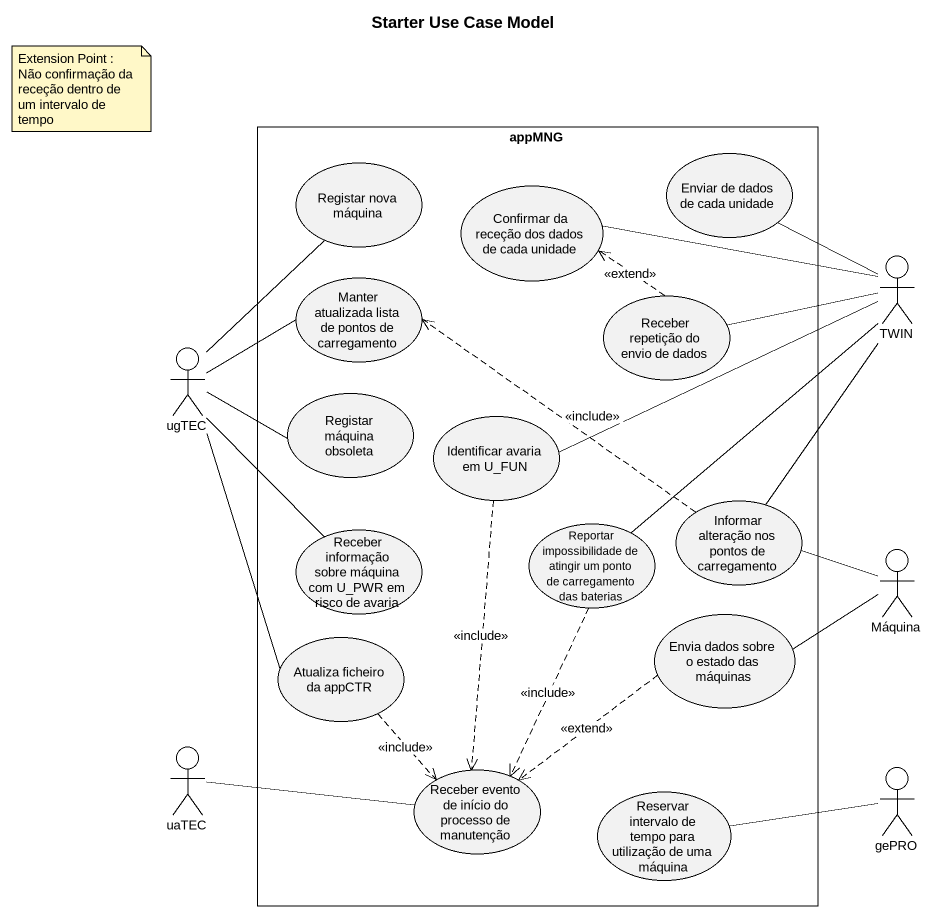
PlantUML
@startuml
title Starter Use Case Model
rectangle appMNG {
  usecase "Registar nova máquina" as Registar_nova_máquina
  usecase "Enviar de dados de cada unidade" as Enviar_de_dados_de_cada
  usecase "Confirmar da receção dos dados de cada unidade" as Confirmar_da_receção_dos
  usecase "Manter atualizada lista de pontos de carregamento" as Manter_atualizada_lista_de
  usecase "Receber repetição do envio de dados" as Receber_repetição_do_envio
  usecase "Registar máquina obsoleta" as Registar_máquina_obsoleta
  usecase "Identificar avaria em U_FUN" as Identificar_avaria_em_U_FUN
  usecase "Receber informação sobre máquina com U_PWR em risco de avaria" as Receber_informação_sobre
  usecase "Reportar impossibilidade de atingir um ponto de carregamento das baterias" as Reportar_impossibilidade_de
  usecase "Informar alteração nos pontos de carregamento" as Informar_alteração_nos
  usecase "Atualiza ficheiro da appCTR" as Atualiza_ficheiro_da_appCTR
  usecase "Envia dados sobre o estado das máquinas" as Envia_dados_sobre_o_estado
  usecase "Receber evento de início do processo de manutenção" as Receber_evento_de_início_do
  usecase "Reservar intervalo de tempo para utilização de uma máquina" as Reservar_intervalo_de_tempo
}
actor TWIN
actor ugTEC
actor Máquina
actor uaTEC
actor gePRO
Enviar_de_dados_de_cada -- TWIN
TWIN -left- Confirmar_da_receção_dos
TWIN -left- Receber_repetição_do_envio
TWIN -left- Identificar_avaria_em_U_FUN
TWIN -- Reportar_impossibilidade_de
Receber_repetição_do_envio .up.> Confirmar_da_receção_dos : <<extend>>
ugTEC -up- Registar_nova_máquina
ugTEC -right- Manter_atualizada_lista_de
ugTEC -right- Registar_máquina_obsoleta
ugTEC -- Atualiza_ficheiro_da_appCTR
Identificar_avaria_em_U_FUN ..> Receber_evento_de_início_do : <<include>>
Receber_informação_sobre -up- ugTEC
Reportar_impossibilidade_de ..> Receber_evento_de_início_do : <<include>>
Informar_alteração_nos .left.> Manter_atualizada_lista_de : <<include>>
Informar_alteração_nos -up- TWIN
Informar_alteração_nos -right- Máquina
Máquina -left- Envia_dados_sobre_o_estado
Atualiza_ficheiro_da_appCTR ..> Receber_evento_de_início_do : <<include>>
Envia_dados_sobre_o_estado ..> Receber_evento_de_início_do : <<extend>>
Receber_evento_de_início_do -left- uaTEC
gePRO -left- Reservar_intervalo_de_tempo
note as N1
  Extension Point : Não confirmação da receção dentro de um intervalo de tempo
end note
@enduml
